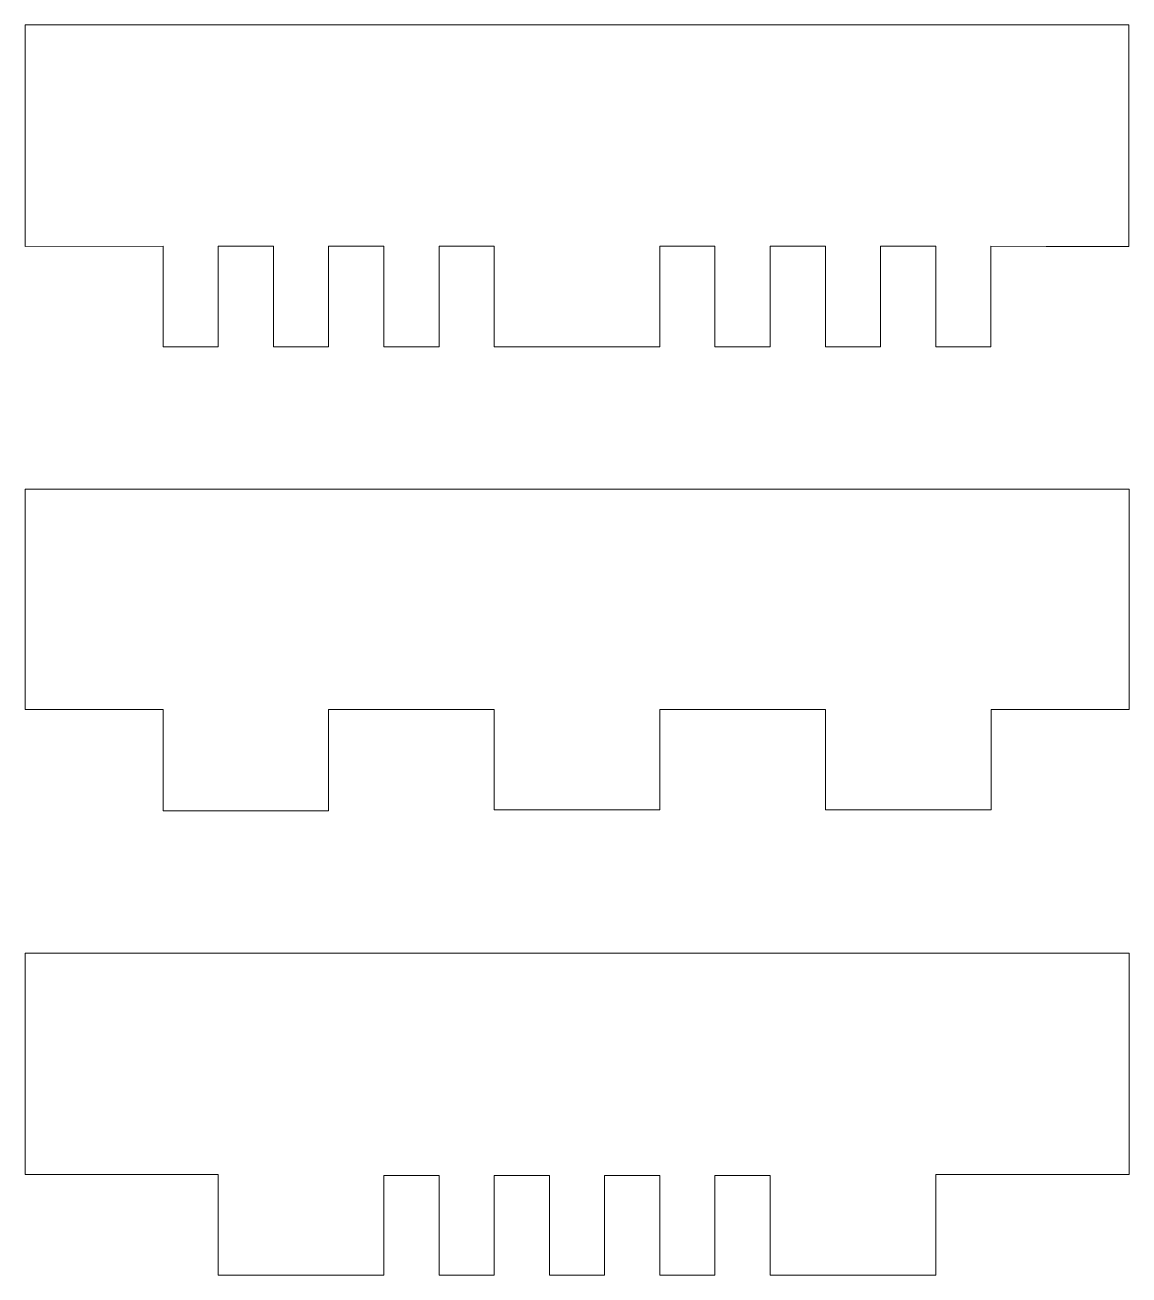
# Model space of a CAD drawing. Header units: inches. Extents: x 0.5 to 11.5, y -3.7 to -0.7.
# Drawn here: x 0.484 to 2.546, y -3.202 to -0.866 of the extents above; entities that cross this region are included whole.
import ezdxf

# ---------------------------------------------------------------- set-up
doc = ezdxf.new("R2010")
doc.units = ezdxf.units.IN
doc.header["$MEASUREMENT"] = 0
doc.layers.add('Layer 1', color=7, linetype='Continuous')

# ---------------------------------------------------------------- blocks, each defined once
blk = doc.blocks.new('block 4')
at = {"layer": 'Layer 1', "color": 240, "lineweight": 5, "true_color": 0xed1f24}
for points in [[(1.0508, -2.3347), (0.7415, -2.3347)], [(1.6696, -2.3325), (1.3602, -2.3325)], [(2.2884, -2.3325), (1.979, -2.3325)]]:
    blk.add_lwpolyline(points, dxfattribs=at)
blk = doc.blocks.new('block 3')
at = {"layer": 'Layer 1', "color": 240, "lineweight": 5, "true_color": 0xed1f24}
for points in [[(0.7415, -2.3347), (0.7415, -2.2463), (0.7415, -2.145), (0.4837, -2.145), (0.4837, -1.7334), (2.5462, -1.7334), (2.5462, -2.145)], [(1.979, -2.145), (1.8759, -2.145), (1.7727, -2.145), (1.6696, -2.145), (1.6696, -2.3325)], [(1.979, -2.3325), (1.979, -2.145)], [(2.2884, -2.145), (2.2884, -2.3325)], [(2.5462, -2.145), (2.2884, -2.145)]]:
    blk.add_lwpolyline(points, dxfattribs=at)
blk.add_open_spline([(1.3602, -2.3325), (1.3602, -2.3325), (1.3602, -2.145), (1.3602, -2.145), (1.3602, -2.145), (1.0508, -2.145), (1.0508, -2.145), (1.0508, -2.145), (1.2571, -2.145), (1.2571, -2.145), (1.2571, -2.145), (1.0508, -2.145), (1.0508, -2.145), (1.0508, -2.145), (1.0508, -2.3347), (1.0508, -2.3347)], degree=3, knots=[0, 0, 0, 0, 1, 1, 1, 2, 2, 2, 3, 3, 3, 4, 4, 4, 5, 5, 5, 5], dxfattribs=at)
at = {"layer": 'Layer 1'}
blk.add_blockref('block 4', (0, 0), dxfattribs=at)
blk = doc.blocks.new('block 5')
at = {"layer": 'Layer 1', "color": 240, "lineweight": 5, "true_color": 0xed1f24}
for points in [[(0.8446, -3.2017), (0.8446, -3.0142), (0.4837, -3.0142), (0.4837, -2.6004), (2.5462, -2.6004), (2.5462, -3.0142)], [(1.2571, -3.2017), (1.2571, -3.0158), (1.154, -3.0158), (1.154, -3.2017)], [(1.4633, -3.2017), (1.4633, -3.0158), (1.3602, -3.0158), (1.3602, -3.2017)], [(1.6696, -3.2017), (1.6696, -3.0158), (1.5665, -3.0158), (1.5665, -3.2017)], [(1.8759, -3.2017), (1.8759, -3.0158), (1.7727, -3.0158), (1.7727, -3.2017)], [(2.5462, -3.0142), (2.1852, -3.0142), (2.1852, -3.0158), (2.1852, -3.2017)], [(1.154, -3.2017), (0.8446, -3.2017)], [(1.3602, -3.2017), (1.2571, -3.2017)], [(1.5665, -3.2017), (1.4633, -3.2017)], [(1.7727, -3.2017), (1.6696, -3.2017)], [(2.1852, -3.2017), (1.8759, -3.2017)]]:
    blk.add_lwpolyline(points, dxfattribs=at)
blk = doc.blocks.new('block 6')
at = {"layer": 'Layer 1', "color": 240, "lineweight": 5, "true_color": 0xed1f24}
for points in [[(0.7415, -1.4677), (0.7415, -1.2798), (0.4837, -1.2802), (0.4837, -0.8664), (2.5461, -0.8664), (2.5461, -1.2802)], [(0.9477, -1.4677), (0.9477, -1.2798), (0.8446, -1.2798), (0.8446, -1.4677)], [(1.154, -1.4677), (1.154, -1.2798), (1.0509, -1.2798), (1.0509, -1.4677)], [(1.3602, -1.4677), (1.3602, -1.2798), (1.2571, -1.2798), (1.2571, -1.4677)], [(1.7727, -1.4677), (1.7727, -1.2798), (1.6696, -1.2798), (1.6696, -1.4677)], [(1.979, -1.4677), (1.979, -1.2798), (1.8758, -1.2798), (1.8758, -1.4677)], [(2.1852, -1.4677), (2.1852, -1.2798), (2.0821, -1.2798), (2.0821, -1.4677)], [(2.5461, -1.2802), (2.3915, -1.2802), (2.2883, -1.2798), (2.2883, -1.4677)], [(0.8446, -1.4677), (0.7415, -1.4677)], [(1.0509, -1.4677), (0.9477, -1.4677)], [(1.2571, -1.4677), (1.154, -1.4677)], [(1.6696, -1.4677), (1.3602, -1.4677)], [(1.8758, -1.4677), (1.7727, -1.4677)], [(2.0821, -1.4677), (1.979, -1.4677)], [(2.2883, -1.4677), (2.1852, -1.4677)]]:
    blk.add_lwpolyline(points, dxfattribs=at)
blk = doc.blocks.new('block 2')
at = {"layer": 'Layer 1'}
for name in ['block 6', 'block 3', 'block 5']:
    blk.add_blockref(name, (0, 0), dxfattribs=at)

msp = doc.modelspace()

# ---------------------------------------------------------------- block references
at = {"layer": 'Layer 1'}
msp.add_blockref('block 2', (0, 0), dxfattribs=at)

doc.saveas('drawing.dxf')
